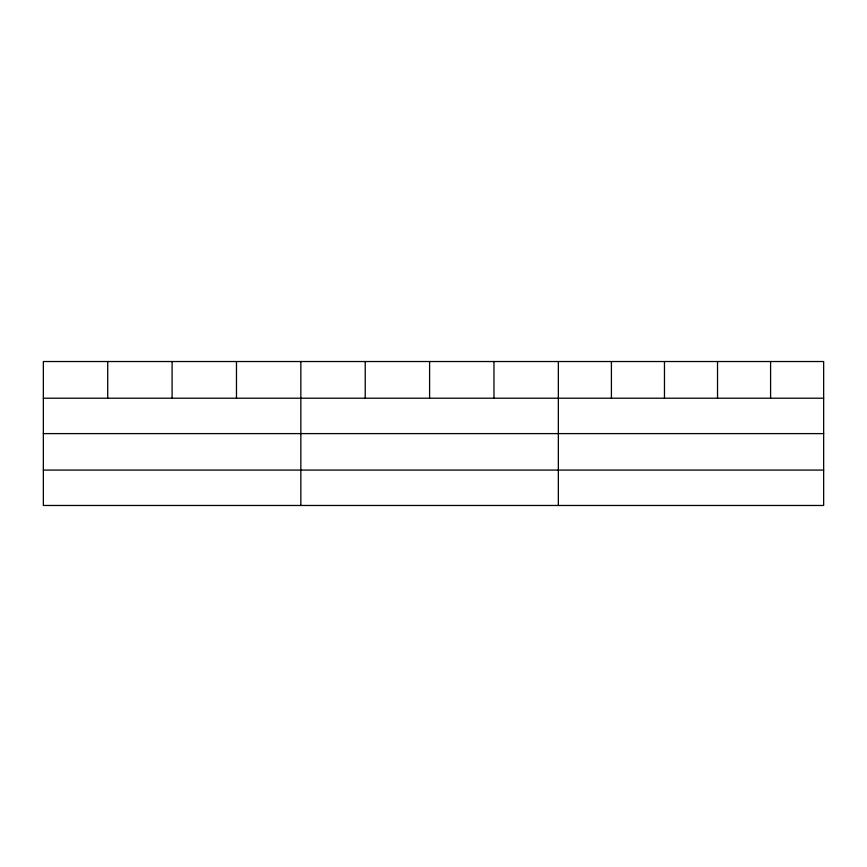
<?xml version="1.0" encoding="UTF-8"?>
<svg xmlns="http://www.w3.org/2000/svg" width="867" height="867" viewBox="0 0 867 867"><rect width="100%" height="100%" fill="white"/><g stroke="black" fill="none" stroke-linecap="round" stroke-linejoin="round"><path stroke-width="1.3" d="M823.65 433.608L823.65 361.528L43.35 361.528L43.35 505.472L823.65 505.472L823.65 433.608L43.35 433.608M43.35 398.213L823.65 398.213M43.35 470.077L823.65 470.077M770.59 361.528L770.59 398.213M717.529 361.528L717.529 398.213M664.469 361.528L664.469 398.213M611.408 361.528L611.408 398.213M558.348 361.528L558.348 505.472M493.973 361.528L493.973 398.213M429.598 361.528L429.598 398.213M365.224 361.528L365.224 398.213M300.849 361.528L300.849 505.472M236.474 361.528L236.474 398.213M172.1 361.528L172.1 398.213M107.725 361.528L107.725 398.213"/></g></svg>
